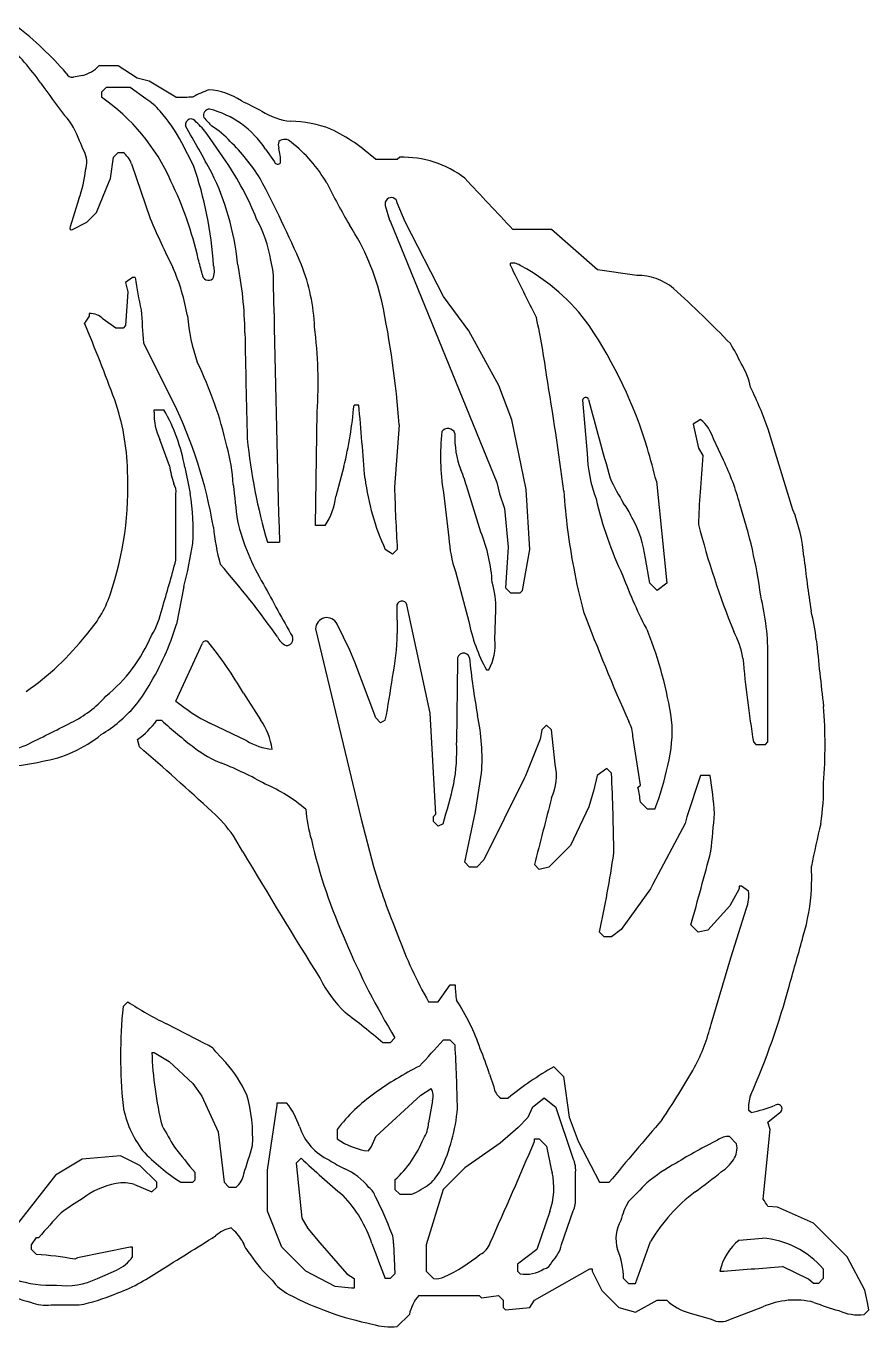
# Model space of a CAD drawing. Extents: x 0 to 12.5, y 0 to 9.1.
# Drawn here: x 7.27 to 12.53, y 0 to 8.11 of the extents above; entities that cross this region are included whole.
import ezdxf

# ---------------------------------------------------------------- set-up
doc = ezdxf.new("R2010")
doc.units = 0
doc.layers.add('WHITE', color=7, linetype='CONTINUOUS')

msp = doc.modelspace()

# ---------------------------------------------------------------- linework, layer by layer
at = {"layer": 'WHITE', "linetype": 'CONTINUOUS'}
for p, q in [((7.625321, 7.801541), (7.569365, 7.790999)), ((7.848331, 7.862036), (7.728331, 7.862036)), ((7.966831, 7.784036), (7.848331, 7.862036)), ((7.773331, 7.727036), (7.743331, 7.697036)), ((7.923331, 7.727036), (7.773331, 7.727036)), ((8.020095, 7.656662), (7.923331, 7.727036)), ((8.042177, 7.766267), (7.966831, 7.784036)), ((8.208331, 7.667036), (8.042177, 7.766267)), ((7.743331, 7.697036), (7.743331, 7.667036)), ((8.318421, 7.240808), (8.24408, 7.38196)), ((8.519897, 7.266996), (8.403414, 7.435249)), ((7.818331, 7.292036), (7.848331, 7.322036)), ((7.848331, 7.322036), (7.878331, 7.322036)), ((8.767419, 7.341909), (8.822615, 7.263059)), ((7.800331, 7.158536), (7.818331, 7.292036)), ((7.932227, 7.250727), (8.047519, 6.909757)), ((9.588331, 7.277036), (9.453331, 7.277036)), ((9.603331, 7.292036), (9.588331, 7.277036)), ((7.713331, 6.947036), (7.792831, 7.140536)), ((7.792831, 7.140536), (7.800331, 7.158536)), ((7.602772, 7.032292), (7.548331, 6.857036)), ((9.513331, 6.992036), (9.540331, 6.900536)), ((9.636331, 6.888536), (9.588331, 7.007036)), ((7.653331, 6.887036), (7.713331, 6.947036)), ((9.540331, 6.900536), (9.546331, 6.888536)), ((7.563331, 6.842036), (7.653331, 6.887036)), ((9.546331, 6.888536), (10.208425, 5.264206)), ((9.876931, 6.424736), (9.636331, 6.888536)), ((10.548331, 6.842036), (10.308331, 6.842036)), ((10.836258, 6.590694), (10.548331, 6.842036)), ((10.293331, 6.617036), (10.293331, 6.632036)), ((11.081009, 6.55478), (10.836258, 6.590694)), ((7.938331, 6.542036), (7.893331, 6.512036)), ((7.893331, 6.512036), (7.908331, 6.452036)), ((7.953331, 6.542036), (7.938331, 6.542036)), ((8.819964, 6.317109), (8.816313, 6.495261)), ((7.908331, 6.452036), (7.893331, 6.242036)), ((10.034869, 6.209728), (9.876931, 6.424736)), ((7.668331, 6.302036), (7.638331, 6.257036)), ((7.668331, 6.317036), (7.668331, 6.302036)), ((7.833331, 6.227036), (7.754649, 6.282404)), ((7.878331, 6.227036), (7.833331, 6.227036)), ((7.893331, 6.242036), (7.878331, 6.227036)), ((10.221331, 5.868536), (10.034869, 6.209728)), ((8.190573, 5.766242), (8.006702, 6.134604)), ((10.302562, 5.655882), (10.221331, 5.868536)), ((10.743331, 5.777036), (10.770648, 5.446015)), ((8.073331, 5.702036), (8.073331, 5.717036)), ((8.073331, 5.717036), (8.133331, 5.717036)), ((9.078331, 4.997036), (9.08822, 5.7043)), ((9.348331, 5.747036), (9.318331, 5.747036)), ((9.599769, 5.624135), (9.570674, 5.236085)), ((10.391402, 5.221541), (10.302562, 5.655882)), ((11.478331, 5.657036), (11.433331, 5.627036)), ((11.433331, 5.627036), (11.466331, 5.478536)), ((12.054245, 5.094899), (11.899524, 5.59668)), ((8.167508, 5.369174), (8.108423, 5.533069)), ((11.620936, 5.403635), (11.558638, 5.536651)), ((11.466331, 5.478536), (11.493331, 5.432036)), ((9.255433, 5.364476), (9.205409, 5.177)), ((11.203084, 5.271824), (11.268331, 4.637036)), ((8.208331, 4.780047), (8.208331, 5.193014)), ((9.875392, 5.202877), (9.91019, 4.91905)), ((10.109363, 4.954955), (10.024978, 5.225394)), ((10.208425, 5.264206), (10.224412, 5.193049)), ((10.224412, 5.193049), (10.256327, 5.101598)), ((10.413331, 4.847036), (10.391402, 5.221541)), ((10.256327, 5.101598), (10.278331, 4.862036)), ((9.138331, 4.997036), (9.078331, 4.997036)), ((8.778331, 4.892036), (8.853331, 4.892036)), ((9.558331, 4.817036), (9.513331, 4.847036)), ((9.588331, 4.847036), (9.558331, 4.817036)), ((10.278331, 4.862036), (10.263331, 4.607036)), ((10.368331, 4.592036), (10.413331, 4.847036)), ((11.163331, 4.637036), (11.134742, 4.78976)), ((9.950057, 4.708884), (10.034589, 4.398493)), ((11.208331, 4.592036), (11.163331, 4.637036)), ((11.268331, 4.637036), (11.208331, 4.592036)), ((8.257456, 4.616705), (8.211337, 4.381577)), ((10.263331, 4.607036), (10.293331, 4.577036)), ((10.293331, 4.577036), (10.353331, 4.577036)), ((10.353331, 4.577036), (10.368331, 4.592036)), ((9.584385, 4.4908), (9.588331, 4.322036)), ((9.792562, 3.825882), (9.648331, 4.502036)), ((10.196482, 4.286354), (10.201615, 4.470471)), ((9.291331, 4.218536), (9.213331, 4.382036)), ((9.078331, 4.352036), (9.361948, 3.166427)), ((8.208331, 3.902036), (8.373331, 4.262036)), ((9.324331, 4.145036), (9.291331, 4.218536)), ((9.453331, 3.797036), (9.324331, 4.145036)), ((9.963331, 4.157036), (9.957732, 3.641864)), ((11.898331, 3.647036), (11.898331, 4.169286)), ((10.143331, 4.097036), (10.158331, 4.097036)), ((8.6292, 3.951478), (8.73578, 3.784158)), ((9.828331, 3.197036), (9.792562, 3.825882)), ((8.088331, 3.782036), (8.118331, 3.782036)), ((8.649326, 3.654896), (8.419899, 3.763637)), ((9.483331, 3.767036), (9.453331, 3.797036)), ((9.513331, 3.782036), (9.483331, 3.767036)), ((10.518331, 3.752036), (10.488331, 3.722036)), ((10.548331, 3.722036), (10.518331, 3.752036)), ((7.980331, 3.615536), (7.968331, 3.662036)), ((10.479331, 3.665036), (10.386331, 3.435536)), ((10.488331, 3.722036), (10.479331, 3.665036)), ((10.572084, 3.508258), (10.548331, 3.722036)), ((11.103331, 3.377036), (11.056351, 3.682646)), ((11.808331, 3.647036), (11.823331, 3.632036)), ((11.823331, 3.632036), (11.883331, 3.632036)), ((11.883331, 3.632036), (11.898331, 3.647036)), ((10.074607, 3.212654), (10.113266, 3.451634)), ((10.380331, 3.423536), (10.128331, 2.912036)), ((10.386331, 3.435536), (10.380331, 3.423536)), ((10.833331, 3.437036), (10.813037, 3.348359)), ((10.893331, 3.482036), (10.833331, 3.437036)), ((10.923331, 3.452036), (10.893331, 3.482036)), ((11.478331, 3.437036), (11.393625, 3.180712)), ((11.538331, 3.437036), (11.478331, 3.437036)), ((10.813037, 3.348359), (10.783037, 3.243359)), ((11.088331, 3.362036), (11.103331, 3.377036)), ((11.148331, 3.227036), (11.103331, 3.272036)), ((9.361948, 3.166427), (9.438815, 2.871513)), ((9.813331, 3.182036), (9.828331, 3.197036)), ((9.813331, 3.152036), (9.813331, 3.182036)), ((10.008331, 2.897036), (10.074607, 3.212654)), ((10.783037, 3.243359), (10.668331, 3.002036)), ((11.193331, 3.227036), (11.148331, 3.227036)), ((11.393625, 3.180712), (11.383037, 3.138359)), ((9.843331, 3.122036), (9.813331, 3.152036)), ((9.873331, 3.137036), (9.843331, 3.122036)), ((11.383037, 3.138359), (11.181331, 2.760536)), ((8.6258, 2.961964), (8.566117, 3.060952)), ((10.668331, 3.002036), (10.533331, 2.867036)), ((10.038331, 2.867036), (10.008331, 2.897036)), ((10.083331, 2.867036), (10.038331, 2.867036)), ((10.128331, 2.912036), (10.083331, 2.867036)), ((10.473331, 2.852036), (10.443331, 2.882036)), ((10.533331, 2.867036), (10.473331, 2.852036)), ((11.181331, 2.760536), (11.166331, 2.730536)), ((11.166331, 2.730536), (10.983331, 2.477036)), ((11.718331, 2.732036), (11.661792, 2.624728)), ((11.733331, 2.747036), (11.718331, 2.747036)), ((11.718331, 2.747036), (11.718331, 2.732036)), ((11.778331, 2.717036), (11.733331, 2.747036)), ((11.661792, 2.624728), (11.524831, 2.474036)), ((11.666905, 2.301932), (11.763947, 2.611196)), ((10.878331, 2.432036), (10.848331, 2.462036)), ((10.983331, 2.477036), (10.923331, 2.432036)), ((11.463331, 2.462036), (11.418331, 2.507036)), ((11.524831, 2.474036), (11.463331, 2.462036)), ((10.923331, 2.432036), (10.878331, 2.432036)), ((11.543919, 1.887784), (11.666905, 2.301932)), ((9.843331, 2.027036), (9.918331, 2.132036)), ((9.918331, 2.132036), (9.948331, 2.132036)), ((7.908331, 2.027036), (7.878331, 1.997036)), ((9.783331, 2.027036), (9.843331, 2.027036)), ((8.394854, 1.762129), (8.149132, 1.890445)), ((9.573331, 1.802036), (9.543331, 1.772036)), ((9.918331, 1.787036), (9.873331, 1.787036)), ((9.948331, 1.757036), (9.918331, 1.787036)), ((8.058331, 1.712036), (8.073331, 1.712036)), ((8.073331, 1.712036), (8.166258, 1.655694)), ((8.519372, 1.649561), (8.457714, 1.71583)), ((9.543331, 1.772036), (9.498331, 1.772036)), ((8.166258, 1.655694), (8.313331, 1.517036)), ((10.563331, 1.622036), (10.623331, 1.562036)), ((10.163452, 1.576673), (10.190099, 1.49673)), ((10.623331, 1.562036), (10.659412, 1.308049)), ((8.313331, 1.517036), (8.369672, 1.439109)), ((9.735631, 1.445636), (9.798331, 1.487036)), ((8.369672, 1.439109), (8.47225, 1.216022)), ((8.778331, 0.977036), (8.838331, 1.382036)), ((8.838331, 1.382036), (8.838331, 1.397036)), ((8.838331, 1.397036), (8.898331, 1.397036)), ((9.453331, 1.187036), (9.735631, 1.445636)), ((9.807614, 1.410063), (9.782998, 1.272397)), ((10.233331, 1.427036), (10.278331, 1.427036)), ((10.503331, 1.427036), (10.428331, 1.367036)), ((10.578331, 1.367036), (10.503331, 1.427036)), ((10.401331, 1.305536), (10.341583, 1.243319)), ((10.428331, 1.367036), (10.401331, 1.305536)), ((10.681806, 1.05661), (10.578331, 1.367036)), ((10.659412, 1.308049), (10.716331, 1.158536)), ((11.793331, 1.337036), (11.778331, 1.352036)), ((11.898331, 1.277036), (11.973331, 1.337036)), ((9.213331, 1.232036), (9.213331, 1.172036)), ((10.341583, 1.243319), (10.230079, 1.145753)), ((11.868331, 0.797036), (11.913331, 1.232036)), ((11.913331, 1.232036), (11.898331, 1.277036)), ((8.47225, 1.216022), (8.508331, 0.902036)), ((9.426792, 1.124728), (9.453331, 1.187036)), ((10.230079, 1.145753), (10.008331, 0.992036)), ((10.443331, 1.157036), (10.443331, 1.172036)), ((10.443331, 1.172036), (10.473331, 1.172036)), ((10.473331, 1.172036), (10.518331, 1.127036)), ((10.716331, 1.158536), (10.848331, 0.902036)), ((11.703331, 1.142036), (11.658331, 1.187036)), ((7.863331, 1.067036), (7.624138, 1.045574)), ((7.983331, 1.007036), (7.863331, 1.067036)), ((9.408331, 1.097036), (9.426792, 1.124728)), ((7.624138, 1.045574), (7.458331, 0.947036)), ((8.088331, 0.902036), (7.983331, 1.007036)), ((8.778331, 0.722036), (8.778331, 0.977036)), ((8.988331, 1.052036), (8.958331, 1.022036)), ((8.958331, 1.022036), (8.993625, 0.678359)), ((10.008331, 0.992036), (9.873331, 0.857036)), ((7.458331, 0.947036), (7.128331, 0.527036)), ((8.088331, 0.872036), (8.088331, 0.902036)), ((8.238331, 0.902036), (8.313331, 0.902036)), ((8.313331, 0.902036), (8.328331, 0.917036)), ((8.328331, 0.917036), (8.328331, 0.962036)), ((8.508331, 0.902036), (8.538331, 0.872036)), ((9.573331, 0.917036), (9.573331, 0.857036)), ((10.698331, 0.804594), (10.698331, 0.950135)), ((10.848331, 0.902036), (10.908331, 0.902036)), ((7.950063, 0.887262), (8.058331, 0.842036)), ((8.058331, 0.842036), (8.088331, 0.872036)), ((8.538331, 0.872036), (8.583331, 0.872036)), ((9.573331, 0.857036), (9.603331, 0.827036)), ((9.603331, 0.827036), (9.678331, 0.827036)), ((9.873331, 0.857036), (9.768331, 0.512036)), ((11.957177, 0.746267), (11.898331, 0.752036)), ((12.183331, 0.647036), (11.957177, 0.746267)), ((8.868331, 0.497036), (8.778331, 0.722036)), ((8.993625, 0.678359), (9.029869, 0.614728)), ((10.538451, 0.718963), (10.458331, 0.482036)), ((10.612642, 0.513751), (10.683715, 0.723833)), ((9.029869, 0.614728), (9.104642, 0.523962)), ((12.393331, 0.437036), (12.183331, 0.647036)), ((7.308331, 0.512036), (7.338331, 0.557036)), ((7.308331, 0.482036), (7.308331, 0.512036)), ((7.338331, 0.557036), (7.353331, 0.557036)), ((7.923331, 0.497036), (7.594485, 0.431267)), ((7.938331, 0.497036), (7.923331, 0.497036)), ((7.938331, 0.437036), (7.938331, 0.497036)), ((9.018331, 0.347036), (8.868331, 0.497036)), ((9.104642, 0.523962), (9.273331, 0.332036)), ((9.564578, 0.520842), (9.573331, 0.332036)), ((9.768331, 0.512036), (9.768331, 0.347036)), ((11.073331, 0.272036), (11.167214, 0.533838)), ((11.718331, 0.542036), (11.863705, 0.55415)), ((7.338331, 0.452036), (7.308331, 0.482036)), ((7.594485, 0.431267), (7.578331, 0.422036)), ((10.458331, 0.482036), (10.338331, 0.392036)), ((12.502831, 0.228536), (12.393331, 0.437036)), ((7.718668, 0.302216), (7.838421, 0.354735)), ((9.200801, 0.253154), (9.018331, 0.347036)), ((9.273331, 0.332036), (9.318331, 0.302036)), ((9.573331, 0.332036), (9.543331, 0.302036)), ((9.768331, 0.347036), (9.813331, 0.302036)), ((10.338331, 0.392036), (10.338331, 0.347036)), ((10.338331, 0.347036), (10.353331, 0.332036)), ((10.443331, 0.167036), (10.788331, 0.362036)), ((10.788331, 0.362036), (10.803331, 0.362036)), ((10.803331, 0.362036), (10.803331, 0.347036)), ((10.803331, 0.347036), (10.863331, 0.227036)), ((12.151023, 0.298574), (11.988331, 0.377036)), ((12.243331, 0.362036), (12.243331, 0.302036)), ((9.303331, 0.242036), (9.200801, 0.253154)), ((9.318331, 0.302036), (9.318331, 0.242036)), ((9.543331, 0.302036), (9.513331, 0.302036)), ((10.998331, 0.302036), (11.028331, 0.272036)), ((11.028331, 0.272036), (11.073331, 0.272036)), ((12.183331, 0.272036), (12.151023, 0.298574)), ((12.213331, 0.272036), (12.183331, 0.272036)), ((12.243331, 0.302036), (12.213331, 0.272036)), ((9.318331, 0.242036), (9.303331, 0.242036)), ((9.723331, 0.197036), (10.098331, 0.197036)), ((10.098331, 0.197036), (10.113331, 0.182036)), ((10.113331, 0.182036), (10.218331, 0.197036)), ((10.218331, 0.197036), (10.248331, 0.167036)), ((10.248331, 0.167036), (10.248331, 0.122036)), ((10.413331, 0.122036), (10.443331, 0.167036)), ((10.863331, 0.227036), (10.968331, 0.122036)), ((11.073331, 0.092036), (11.208331, 0.167036)), ((11.208331, 0.167036), (11.268331, 0.167036)), ((12.5191, 0.15319), (12.502831, 0.228536)), ((7.431012, 0.137036), (7.606117, 0.137036)), ((10.248331, 0.122036), (10.263331, 0.107036)), ((10.263331, 0.107036), (10.413331, 0.122036)), ((10.968331, 0.122036), (11.073331, 0.092036)), ((11.407947, 0.087863), (11.544203, 0.048799)), ((11.664196, 0.049062), (11.867227, 0.125824)), ((12.498331, 0.077036), (12.528331, 0.107036)), ((12.528331, 0.107036), (12.5191, 0.15319)), ((9.588331, 0.002036), (9.663331, 0.077036))]:
    msp.add_line(p, q, dxfattribs=at)
for centre, radius, start, end in [((5.823031, 6.334709), 2.256008, 41.03698, 51.893235), ((5.909588, 6.718688), 1.786854, 35.363108, 45.985406), ((7.562497, 7.831191), 0.040775, -157.94816, -80.302583), ((7.571217, 8.011619), 0.216933, -75.557717, -43.593441), ((12.676422, 11.526217), 6.513892, -144.599985, -142.414021), ((8.604783, 7.150863), 0.592635, 108.835154, 119.17328), ((8.387123, 7.294479), 0.418114, 56.811061, 86.389461), ((7.024244, 6.629089), 1.262703, 24.051447, 55.285916), ((7.83619, 7.352936), 0.355064, 39.569446, 58.805227), ((8.235299, 9.911434), 2.24456, -90.688434, -87.942054), ((20.681704, 31.319568), 26.572457, -117.00499, -116.694855), ((7.178226, 7.25139), 0.451803, 18.286801, 41.890078), ((7.360854, 6.925063), 0.994406, 27.35276, 41.127153), ((8.41899, 7.552904), 0.039137, 90.964884, 200.179109), ((8.271542, 7.018504), 0.592018, 33.111887, 75.643933), ((8.958721, 7.904953), 0.389789, -123.369005, -95.172942), ((8.302941, 7.49486), 0.035483, 26.422086, 192.73879), ((-6.992668, -1.243727), 17.581931, 28.682249, 29.773718), ((7.965577, 7.105333), 0.548221, 36.998437, 47.674388), ((10.095863, 9.094529), 2.314059, -137.775772, -135.950601), ((8.195218, 7.086451), 0.464443, 40.924191, 59.254352), ((8.902895, 6.754678), 0.762355, 69.26598, 88.445389), ((8.691035, 6.456907), 1.11969, 47.093053, 64.516026), ((5.817915, 6.569552), 1.969747, 22.683353, 24.716302), ((7.705421, 6.518713), 1.21126, 31.92949, 46.04548), ((8.910566, 7.369908), 0.064499, 160.987638, 200.227751), ((8.885471, 7.345241), 0.058089, 43.594681, 128.152945), ((8.359884, 6.668412), 0.914416, 30.412494, 51.626449), ((7.509086, 7.260205), 0.143825, -20.221889, 28.649193), ((7.781264, 7.192651), 0.161748, 21.042106, 53.122357), ((8.528618, 7.265844), 0.331663, -1.38252, 14.272046), ((5.978241, 6.44881), 2.470568, 3.90679, 18.697605), ((7.006175, 6.23347), 1.832902, 21.537138, 34.324138), ((8.842749, 7.270166), 0.021352, -160.557362, -35.253921), ((9.620489, 6.650832), 0.641433, 52.59945, 91.5328), ((7.022727, 7.260518), 0.623329, -21.477787, -4.603359), ((6.060287, 6.129769), 2.347319, 12.98938, 25.591886), ((6.932772, 6.462065), 1.66857, 5.920486, 26.047143), ((1.784063, 3.503976), 7.852073, 23.389857, 27.744259), ((-209.521249, -198.802196), 301.02258, 43.090459, 43.173491), ((14.298161, 9.745238), 5.775105, -153.088093, -150.1445), ((9.550344, 7.001968), 0.038323, 7.599304, 195.020561), ((12.908462, 8.989905), 5.287323, -156.832419, -153.179294), ((8.045457, 6.534155), 0.76263, 8.686304, 29.210765), ((7.557006, 6.850711), 0.010736, 143.906151, 306.09385), ((8.064912, 6.070117), 1.462853, 12.817423, 33.161916), ((3.678544, 5.403935), 4.834321, 13.87999, 15.02733), ((6.896866, 6.051294), 1.406343, 10.303433, 23.153568), ((8.336338, 6.583267), 0.111975, -25.346188, 17.606991), ((6.186372, 6.158287), 2.452681, 0.918742, 11.187932), ((8.381617, 6.52534), 0.435736, -3.958361, 16.532194), ((7.865611, 6.181678), 1.208047, 2.459391, 21.33218), ((10.302204, 6.530092), 0.102329, 53.987899, 94.974424), ((28.805359, 15.642995), 20.595221, -154.007402, -152.994635), ((9.77191, 5.514153), 1.247321, 35.719361, 61.745982), ((10.580224, 6.937238), 2.656455, -171.444326, -167.004514), ((8.4106, 6.563394), 0.038896, 179.644914, 313.824517), ((11.087768, 6.207834), 0.347012, 50.250559, 91.115942), ((6.031119, 0.679966), 7.83844, 44.052834, 47.668656), ((16.791988, 6.875271), 8.816453, -176.518425, -175.18092), ((3.826746, 5.204417), 5.788261, 4.158274, 11.86625), ((-3.205866, 1.701494), 11.762209, 20.285236, 22.786803), ((7.677095, 6.21399), 0.103418, 41.416915, 94.861194), ((9.421384, 6.391213), 1.144272, -175.570288, -160.735339), ((130.791768, 8.460052), 121.990627, -178.993464, -178.323958), ((5.474985, 5.230849), 5.0924, 7.918923, 12.01868), ((87.378495, 7.490597), 78.750373, -179.059232, -178.579481), ((6.401439, 5.889561), 2.693161, -3.944453, 7.337541), ((8.400977, 4.642696), 2.870635, 16.897872, 33.865864), ((10.650723, 5.505284), 1.190992, 24.864729, 31.64826), ((6.195553, 4.964301), 2.388502, 12.729134, 26.062199), ((11.357202, 5.772033), 0.441286, 11.179339, 32.029232), ((-11.354198, 2.305171), 22.171742, 7.531504, 9.415835), ((9.708983, 4.831496), 2.32034, 19.254971, 26.245424), ((6.458074, 5.303657), 1.449072, 1.397246, 19.165375), ((5.670938, 4.525367), 2.808617, 9.42211, 26.219436), ((10.76224, 5.77532), 0.018986, 18.099461, 174.813995), ((74.173192, 22.874227), 65.656922, -164.909866, -164.466109), ((8.397927, 5.681323), 0.325256, 176.348883, 207.116843), ((7.198506, 5.175433), 1.080384, 9.830979, 30.086404), ((6.778361, 5.968192), 2.549579, -13.697171, -4.976207), ((-50.911084, 0.457642), 60.491113, 4.580116, 5.016397), ((9.90353, 5.554373), 0.046556, 19.378021, 144.504964), ((11.325007, 5.467778), 0.243571, 16.425303, 50.987957), ((12.31076, 5.916162), 3.677892, -174.104044, -163.832014), ((11.337084, 5.429977), 1.479228, 174.124383, 188.83132), ((10.490403, 5.542173), 0.543658, 177.085018, 201.547535), ((7.435315, 5.185982), 1.131798, 3.311225, 15.612834), ((11.697441, 5.481797), 0.927483, -177.789032, -159.841235), ((5.044237, 3.719334), 6.351505, 14.148072, 16.066153), ((9.153294, 5.548246), 1.001918, -169.704255, -163.089276), ((25.154655, 8.75945), 17.230324, -168.620865, -168.065234), ((18.854434, 4.764942), 7.391269, 174.821759, 176.601075), ((10.299452, 4.757144), 1.471146, 14.629532, 26.068598), ((5.814887, 5.237124), 2.094307, -18.724074, 2.787976), ((10.883938, 5.478735), 1.509175, -172.740833, -155.255492), ((8.979477, 4.931626), 1.085989, 15.694452, 22.231049), ((12.626339, 6.109102), 1.897323, -154.448918, -149.067142), ((8.107617, 5.204846), 0.101406, -6.700885, 30.823754), ((7.044064, 4.973778), 1.272325, -4.011964, 10.070415), ((31.849164, 7.80228), 23.42326, -173.747763, -173.189985), ((21.368119, 5.576571), 11.802357, -178.346847, -176.456136), ((14.657652, 5.479457), 4.040297, -176.193743, -169.302762), ((14.955864, 4.919022), 3.491279, 175.331945, 178.62796), ((8.798972, 5.226008), 0.409381, -34.008416, -6.875546), ((13.129598, 5.69765), 2.364263, -166.909417, -154.581052), ((10.785385, 4.953494), 0.279449, 19.282493, 40.185926), ((8.731625, 4.145137), 3.148834, 7.51518, 18.201555), ((10.494051, 4.717895), 0.644709, 6.399992, 30.568744), ((11.097795, 4.717032), 1.028387, 4.846484, 21.557628), ((9.958207, 5.144311), 1.524871, -174.008967, -165.178213), ((9.961536, 5.361099), 1.411036, -166.212053, -148.847392), ((9.199339, 4.58621), 0.981894, 3.173542, 22.057987), ((16.655683, 6.340488), 5.359757, -165.545333, -158.03078), ((5.509251, 5.328778), 2.838958, -14.526151, -8.99809), ((10.727689, 4.96526), 0.818804, -176.764744, -161.753239), ((19.186181, 5.565201), 7.104581, -173.848713, -171.083233), ((-2.362268, 7.633482), 10.948956, -16.751328, -15.106408), ((4.868639, 1.535555), 4.840582, 34.857824, 41.677366), ((14.358437, 5.417925), 3.734864, -169.378274, -165.118833), ((22.960367, 12.221851), 16.107148, -151.883668, -150.553475), ((9.698485, 4.492188), 0.503598, -2.471512, 17.135954), ((13.894456, 5.767827), 3.096553, -159.488877, -152.431222), ((7.127605, 4.795866), 0.709424, -42.843975, -19.006183), ((10.335194, 4.184614), 1.563212, -0.561813, 13.780254), ((7.582366, 4.594299), 0.552132, -30.853198, -12.181904), ((9.617004, 4.492739), 0.032677, 16.529724, 183.401837), ((10.809929, 4.125203), 1.399169, 6.529107, 14.012739), ((6.658613, 4.846382), 1.620801, -31.503546, -16.664935), ((9.149462, 4.350695), 0.071144, 26.137756, 178.919859), ((11.018845, 4.583193), 1.001436, -169.371793, -150.957415), ((24.688657, 9.788561), 14.923986, -159.075945, -156.232205), ((6.298556, 5.368387), 1.712669, -55.289597, -38.021554), ((7.133096, 4.706404), 1.004318, -50.499386, -23.17629), ((8.936936, 4.344514), 0.105158, -156.243205, -113.660938), ((8.898352, 4.287203), 0.039175, -95.299129, 24.41906), ((7.945393, 4.365855), 1.643522, -11.038775, -1.527769), ((8.869454, 3.422785), 2.455644, 8.467568, 21.799216), ((11.195056, 4.0726), 0.556066, 10.084297, 28.198678), ((8.394386, 4.25381), 0.022605, 56.251624, 158.661004), ((6.454603, 2.683895), 2.517069, 30.238122, 39.136864), ((9.870838, 4.253475), 0.327301, -28.552823, 5.765347), ((39.523904, 7.012707), 27.459764, -174.297672, -173.425343), ((10.001264, 4.162367), 0.038307, 14.619707, 188.000158), ((13.948967, 4.536667), 3.927599, -174.673089, -169.378819), ((18.961303, 4.812684), 7.247327, -174.912122, -170.744436), ((7.306186, 4.400966), 0.836946, -39.437729, -28.669978), ((5.115227, 4.658652), 4.484615, -11.272287, -7.785244), ((7.237192, 4.41382), 0.720152, -63.832615, -42.052352), ((8.926833, 4.76949), 1.126376, -129.634533, -116.747355), ((7.246178, 4.494769), 0.943503, -58.21729, -41.522678), ((8.790359, 3.542888), 1.32605, -3.945971, 11.742336), ((9.32082, 3.627327), 2.933849, -4.613847, 4.717706), ((-4.195213, 26.929061), 25.971547, -63.791667, -63.10109), ((7.702682, 4.047685), 0.468289, -55.439521, -34.560479), ((10.355168, 6.253422), 3.333345, -132.148059, -127.578057), ((8.369344, 3.532672), 0.444433, 8.978987, 34.461866), ((10.864915, 3.677397), 0.191509, 1.570436, 30.201109), ((10.465631, 3.712856), 0.835766, -14.673269, 4.909161), ((7.247087, 4.300417), 0.784422, -80.903673, -50.77593), ((8.834041, 3.944948), 0.343874, -122.490367, -94.287827), ((7.146012, 3.916362), 0.31622, -96.273527, -65.973106), ((-2.541705, -8.653303), 16.162847, 47.232131, 49.382858), ((8.723641, 4.118365), 0.646353, -128.37795, -110.694952), ((8.827977, 3.589737), 1.130958, -10.400748, 2.64176), ((7.14414, 4.395307), 0.898581, -88.494835, -75.369967), ((7.653484, 1.41626), 2.260058, 60.54523, 68.133709), ((10.255819, 3.436046), 0.324404, -25.020344, 12.861731), ((9.607606, 3.843471), 1.701327, -21.243104, -11.60757), ((-0.921091, 2.861865), 11.859116, 0.440525, 2.852514), ((8.035653, 2.906931), 3.542564, 4.769996, 8.605991), ((8.365, 2.456228), 1.010438, 49.715665, 66.689987), ((5.800632, 4.368632), 4.254844, -16.825468, -13.358717), ((10.553466, 3.226642), 0.551736, 4.71936, 14.205285), ((10.840479, 3.360777), 1.405015, -9.144789, 1.245981), ((71.977226, -12.611303), 63.454423, 165.479083, 165.867517), ((7.918522, 2.625674), 0.780286, 33.906839, 48.715906), ((9.791924, 3.270958), 0.774839, -176.75039, -162.523647), ((-3.429939, 4.543256), 15.055792, -6.016354, -5.11286), ((22.01167, 0.849059), 10.048093, 166.835559, 168.384974), ((12.348839, 3.794784), 3.381695, -167.072971, -155.663398), ((45.914676, 25.122514), 43.376839, -149.277244, -148.055886), ((3.686379, 4.018854), 7.329204, -12.263795, -8.361579), ((-11.542715, 8.996905), 23.860596, -15.782781, -14.642574), ((14.057051, 4.265271), 4.823967, -163.206478, -157.780225), ((10.850253, 2.798212), 1.321151, -2.877979, 3.205605), ((11.580493, 2.690025), 0.199673, -23.2529, 7.774561), ((10.906029, 2.798988), 1.265489, -16.591229, -3.039851), ((12.13548, 3.36953), 2.708301, -159.950499, -150.28435), ((-10.044249, 8.538242), 22.987377, -16.185822, -15.390087), ((13.466698, 4.165973), 4.554834, -157.20402, -148.735113), ((9.84193, 2.549983), 0.826682, -152.805793, -134.499609), ((10.491652, 2.138652), 0.543361, -179.302361, -169.207), ((7.469415, 3.350692), 4.722917, -23.820934, -14.973376), ((8.823556, 1.295973), 1.354886, 18.900601, 33.15161), ((11.003166, 1.690353), 3.139849, 174.394729, 185.67815), ((9.009651, 3.688035), 1.992944, -123.546248, -115.58078), ((5.42452, -3.08786), 6.341492, 50.028555, 52.755474), ((10.392811, 2.172606), 1.185822, -27.823413, -13.89774), ((-5.905696, 16.058027), 21.275312, -42.713424, -42.127068), ((10.205489, 1.778003), 2.148171, -178.240268, -165.907053), ((8.353499, 1.640159), 0.12879, 35.983556, 71.27038), ((-0.603795, 1.164411), 10.568754, 1.065277, 3.214449), ((6.959576, 0.490424), 3.38301, 18.728826, 21.582959), ((7.888283, 1.100878), 0.836258, 24.494737, 41.004418), ((10.549672, -0.042808), 1.86108, 116.252649, 126.298817), ((11.704041, -0.350925), 2.27899, 120.035284, 128.725405), ((6.651318, 4.368851), 5.523334, -33.83865, -29.857061), ((9.713779, 1.437793), 0.097847, -16.463201, 30.216591), ((10.281954, 1.505452), 0.092268, -174.575615, -121.801605), ((8.508715, 1.487065), 0.639076, -170.327968, -142.638992), ((7.764154, 1.187037), 0.922678, -3.509565, 16.403319), ((8.520528, 1.097049), 0.482418, 18.578366, 38.450667), ((10.072301, 0.571553), 1.083544, 125.186562, 142.44245), ((11.986981, 1.371665), 0.209572, 160.040936, 185.374465), ((11.631775, 2.148054), 0.826953, -78.734103, -67.867408), ((11.959591, 1.360376), 0.027084, -59.515159, 126.895294), ((8.879381, 1.452154), 1.087587, -25.693824, -4.81305), ((14.156363, 4.662534), 6.930051, -150.546715, -149.274475), ((9.317219, 1.362602), 0.357368, -161.760291, -115.225731), ((9.587617, 1.280694), 0.195557, -33.192921, -2.431911), ((116.454864, -88.010904), 138.00573, 139.676394, 139.889042), ((9.46128, 1.525705), 0.431926, -125.03347, -97.041552), ((9.102127, 1.433778), 0.699325, -47.63908, -21.838478), ((-23.489458, 15.596199), 36.877142, -24.123201, -23.050842), ((12.883853, -1.48885), 2.95416, 116.087582, 121.813366), ((11.651087, 1.079943), 0.107338, 86.130489, 128.153628), ((11.578608, 1.115944), 0.127423, -35.072733, 11.815574), ((8.913788, 1.957407), 1.253017, -136.774479, -122.619983), ((11.733641, 3.848405), 4.463997, -142.352549, -139.715114), ((5.642695, 1.97853), 3.15837, -18.910202, -15.574126), ((14.278592, 1.838032), 3.826889, -169.29283, -166.796956), ((10.522874, 0.977424), 0.177566, -8.840473, 26.484118), ((15.334735, 7.935607), 9.362713, -132.674937, -130.526246), ((9.804663, 2.068412), 1.211743, -121.867574, -116.682375), ((9.113275, 0.639896), 0.375861, 37.66256, 66.933645), ((9.611355, 1.104619), 0.277341, -49.966819, -26.558244), ((11.860091, 0.030536), 1.12547, 118.297926, 129.567066), ((11.474193, 1.176454), 0.247869, -56.77519, -32.650486), ((7.927053, 0.405164), 0.496827, 100.608686, 127.715539), ((7.881281, 0.678527), 0.219775, 71.761956, 101.999977), ((8.511061, 0.968169), 0.120268, -53.065305, -6.311803), ((9.422942, 1.391028), 0.619121, -65.637872, -53.667897), ((10.130525, 0.865877), 0.433575, -19.806411, 13.074703), ((16.711249, -4.621094), 7.839976, 135.25233, 136.462223), ((7.848917, 5.715628), 6.056012, -53.58185, -51.607104), ((8.669754, 0.266798), 0.801596, 18.478043, 43.534532), ((9.35118, 0.784459), 0.103909, 15.177412, 54.976058), ((7.875403, -0.025252), 1.784488, 19.894103, 27.969047), ((12.103217, -0.028032), 1.091695, 127.131915, 149.024213), ((8.625328, -0.851362), 1.930133, 121.281352, 125.917314), ((10.558157, 0.788259), 0.141122, -27.163384, 6.646811), ((11.468336, 0.53349), 0.504412, 150.83071, 164.962787), ((11.428074, 0.471032), 0.547818, 30.860659, 36.519476), ((9.889367, -1.592703), 3.324584, 136.11879, 139.712834), ((11.187353, 0.54931), 0.236087, 150.83596, 196.129171), ((-12.33264, 33.482628), 38.929624, -58.334873, -57.724057), ((8.583256, 0.435223), 0.184259, 99.346766, 133.819141), ((8.304361, 0.331306), 0.378982, 33.327523, 48.932861), ((9.448665, 0.531236), 0.116378, -5.124139, 25.849501), ((8.886553, 0.632375), 0.2813, -160.727414, -139.534451), ((17.598505, 3.505406), 8.696644, -159.929019, -158.386382), ((10.053856, 0.560513), 0.118884, -65.488902, -17.628778), ((10.353101, 0.584492), 0.26901, -42.209401, -15.246111), ((11.951926, 0.263862), 0.363246, 130.021707, 166.763288), ((11.824081, 0.004717), 0.55086, 40.440338, 85.875112), ((7.427386, 0.96379), 0.703668, -129.655009, -87.071017), ((7.220104, -1.468779), 1.92445, 79.2721, 86.477867), ((7.736586, 0.580153), 0.247353, -65.688372, -35.351769), ((9.520629, 1.036412), 1.03119, -145.329511, -133.782637), ((9.499397, 1.170471), 0.938221, -66.012444, -49.943897), ((10.531251, 0.299704), 0.467086, 0.286028, 23.202105), ((7.397339, 1.369762), 1.241751, -69.686681, -55.335469), ((10.389715, 0.531923), 0.203171, -100.316386, -56.532716), ((10.489633, 0.428921), 0.067581, -79.665233, -21.858663), ((9.34113, 32.240642), 31.973381, -85.951766, -85.250823), ((7.52299, 0.703395), 0.446356, -97.679614, -63.9988), ((9.056105, 0.479135), 0.311512, -143.060183, -117.635156), ((9.830867, 0.404941), 0.104389, -99.670771, -61.41052), ((8.704496, 5.457386), 5.484523, -106.872729, -104.81484), ((7.372305, 1.295519), 1.181842, -78.589522, -67.298315), ((9.819448, 1.931537), 1.952293, -117.710832, -101.45248), ((9.9084, 0.029501), 0.249637, 137.846938, 169.02296), ((11.501599, 0.415701), 0.340952, -133.170084, -105.942783), ((12.065999, -0.322121), 0.490066, 75.943184, 113.928779), ((7.401305, 0.392807), 0.25749, -112.655005, -83.375081), ((12.792268, 1.73478), 1.694081, -111.004902, -105.501347), ((12.464378, 0.375215), 0.300106, -114.588166, -83.503813), ((9.548722, 0.386324), 0.386324, -107.615355, -84.115236), ((11.603964, 0.156061), 0.122786, -119.124679, -60.624088)]:
    msp.add_arc(centre, radius, start, end, dxfattribs=at)

doc.saveas('drawing.dxf')
